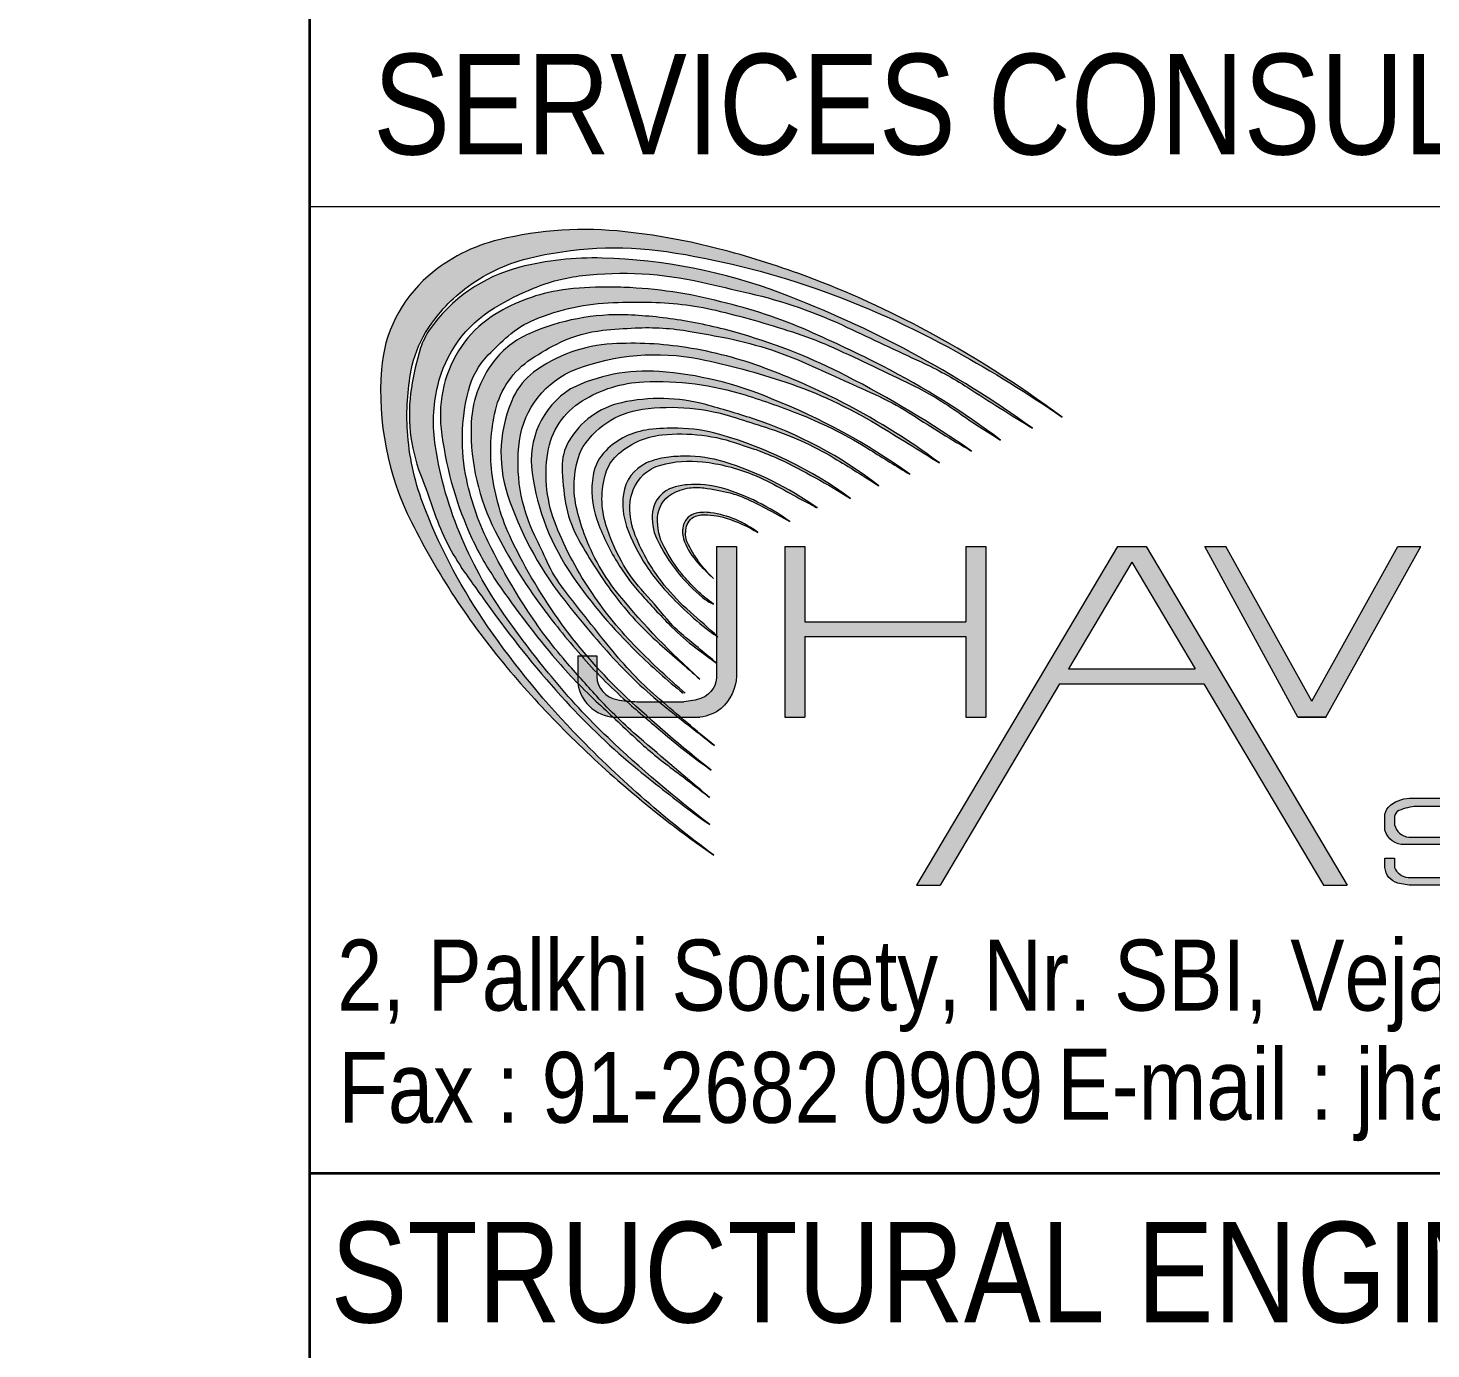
# Model space of a CAD drawing. Header units: millimetres. Extents: x 1112055 to 3390982, y -148532 to 766891.
# Drawn here: x 2000654 to 2008312, y 244090 to 251299 of the extents above; entities that cross this region are included whole.
import ezdxf

# ---------------------------------------------------------------- set-up
doc = ezdxf.new("R2010")
doc.units = ezdxf.units.MM
doc.layers.add('B TITLE BLOCK', color=250, linetype='Continuous', lineweight=0)
doc.layers.add('P_TITLE BLOCK TEXT', color=7, linetype='Continuous', lineweight=9)
doc.layers.add('FORMAT TEXT', color=7, linetype='Continuous')
doc.styles.add('SWINC', font='swissc.ttf')

msp = doc.modelspace()

# ---------------------------------------------------------------- hatches: boundary and pattern name
at = {"layer": 'P_TITLE BLOCK TEXT', "lineweight": 0}
h = msp.add_hatch(color=132, dxfattribs=at)
edge = h.paths.add_edge_path()
edge.add_arc((2002698.909908495, 244327.9087294656), 6038.818320566845, 53.40738024925768, 62.06814965141446)
edge.add_arc((2003071.740612256, 245031.117841415), 5242.887551725973, 62.06814965141255, 70.03317482809845)
edge.add_arc((2003244.425362212, 245506.4213998286), 4737.186557550549, 70.03317482809624, 75.97859343030217)
edge.add_arc((2003528.438901613, 246643.7271372194), 3564.954485452876, 75.97859343029504, 83.7960061142994)
edge.add_arc((2003695.290089542, 248178.6219136808), 2021.017539290161, 83.79600611433271, 103.4628344697669)
edge.add_arc((2003437.591109211, 249255.0910533175), 914.1324625788377, 103.4628344698398, 130.8945988032239)
edge.add_arc((2003328.967154458, 249380.513865718), 748.2106574476162, 130.8945988031885, 175.7468558291773)
edge.add_arc((2004176.995746207, 249317.4476617129), 1598.581069979638, 175.746855829192, 206.5994891066179)
edge.add_arc((2006368.235302896, 250414.7142552378), 4049.198292656896, 206.5994891066208, 220.0351460704732)
edge.add_arc((2007567.352982176, 251422.1475562284), 5615.341665620888, 220.0351460704701, 229.4516176688158)
edge.add_arc((2007836.386449273, 251736.6071873656), 6029.182052779424, 229.451617668814, 235.2209120167644)
edge.add_arc((2007985.023112441, 251629.4932788097), 6028.771287277111, 223.75051035085, 233.4797225032668, ccw=False)
edge.add_arc((2006971.21183758, 250658.962811246), 4625.296068579205, 214.0067101927376, 223.7505103507841, ccw=False)
edge.add_arc((2005677.314277363, 249785.9973922579), 3064.45029813478, 200.6184789275923, 214.0067101927408, ccw=False)
edge.add_arc((2004075.948284983, 249183.4939782532), 1353.490507432949, 183.5449206794397, 200.6184789276088, ccw=False)
edge.add_arc((2004071.793610855, 249183.2365978461), 1349.327868621514, 169.3544634026401, 183.5449206794448, ccw=False)
edge.add_arc((2003344.431296953, 249319.9571713966), 609.2275707444999, 148.6346277784486, 169.3544634026329, ccw=False)
edge.add_arc((2003574.366680558, 249179.7946866852), 878.5151544794041, 127.5536660419794, 148.6346277784788, ccw=False)
edge.add_arc((2003606.607783548, 249137.8586516904), 931.4124110708826, 103.94398023848731, 127.5536660419516, ccw=False)
edge.add_arc((2003854.879258737, 248137.9322396706), 1961.699533587051, 81.67138494385972, 103.9439802384972, ccw=False)
edge.add_arc((2003510.516974931, 245785.6395224217), 4339.064968287168, 70.63499127281801, 81.67138494385239, ccw=False)
edge.add_arc((2003260.752724632, 245075.0105750646), 5092.308409381179, 61.11113101054349, 70.6349912728283, ccw=False)
edge.add_arc((2002398.898689502, 243513.0475558399), 6876.270530989688, 55.4482390634318, 61.11113101054292, ccw=False)
h = msp.add_hatch(color=132, dxfattribs=at)
edge = h.paths.add_edge_path()
edge.add_arc((2002663.787581916, 244289.6546235233), 5945.71254425384, 54.2476176802861, 69.31180215863084)
edge.add_arc((2003705.710961448, 247048.7435159852), 2996.445542883737, 69.31180215862862, 88.41161020678418)
edge.add_arc((2003743.377949738, 248407.1043895207), 1637.562521882748, 88.41161020676854, 104.299162341918)
edge.add_arc((2003551.850644442, 249158.5418424364), 862.1007534376408, 104.2991623419577, 145.1882889090288)
edge.add_arc((2003209.543808881, 249413.8022653591), 435.5625221702447, 147.0513518631134, 161.3344706506114)
edge.add_arc((2004378.938570263, 249075.4782674994), 1652.602466199241, 163.1975336048336, 170.9660011900473)
edge.add_arc((2003650.686578847, 249191.2650720309), 915.2032886066266, 170.9660011900535, 201.0952379920816)
edge.add_arc((1997581.921860759, 246850.1031341061), 5589.483054560221, 18.79786891564919, 21.095237992080513, ccw=False)
edge.add_arc((2004070.610610392, 249058.7636567837), 1264.80487299786, 198.7978689156404, 215.0918986736582)
edge.add_arc((2018511.014799408, 259204.5996722362), 18913.12665141608, 215.091898673657, 215.8857887100316)
edge.add_arc((2007688.608462681, 251374.574178236), 5555.215955733475, 215.8857887100279, 222.4444580678758)
edge.add_arc((2006398.977890672, 250195.1433044062), 3807.587792086563, 222.444458067876, 230.6113169813304)
edge.add_arc((2009286.611170172, 253712.0216342472), 8358.066793659933, 230.6113169813325, 233.3279145232606)
edge.add_arc((2005205.612614736, 248231.3714637437), 1524.906799863212, 233.3279145232798, 237.0330179159908)
edge.add_arc((2008457.690349058, 252295.6489466468), 6724.300380922574, 226.396320609743, 232.62480690978862, ccw=False)
edge.add_arc((2006387.239548515, 250121.740976418), 3722.194056935993, 219.3977118789385, 226.3963206098008, ccw=False)
edge.add_arc((2007992.574931594, 251440.2709649135), 5799.601822105465, 215.4741100902666, 219.3977118789339, ccw=False)
edge.add_arc((2005205.535047487, 249454.1942347297), 2377.30842530499, 203.2559197460728, 215.4741100902674, ccw=False)
edge.add_arc((2004922.147235648, 249332.4065368019), 2068.859247535005, 188.8184660672456, 203.2559197460744, ccw=False)
edge.add_arc((2003735.24874187, 249148.2732251843), 867.7626190382475, 166.8091135261326, 188.8184660672515, ccw=False)
edge.add_arc((2003550.369203693, 249191.605305652), 677.8728804167072, 121.1077422017205, 166.8091135260995, ccw=False)
edge.add_arc((2004017.882161065, 248416.8369431251), 1582.767559845583, 112.4718728956214, 121.10774220173971, ccw=False)
edge.add_arc((2003793.345880215, 248959.6690493764), 995.3297018820507, 96.52507807220661, 112.4718728955431, ccw=False)
edge.add_arc((2003899.363084172, 248032.775150687), 1928.266970381582, 77.10621375622361, 96.52507807220258, ccw=False)
edge.add_arc((1979324.336397823, 140679.0747029178), 112058.8664260465, 76.96954675787367, 77.10621375622361, ccw=False)
edge.add_arc((2003996.401267641, 247286.9801569162), 2633.292220426026, 64.59019371594559, 76.96954675787362, ccw=False)
edge.add_arc((2021233.516000046, 283572.2304615325), 37538.05968573023, 244.5901937159455, 245.2703384407892)
edge.add_arc((2004674.956737456, 247620.378192239), 2043.774107647713, 57.15566881064939, 65.27033844077931, ccw=False)
edge.add_arc((2014898.70798375, 263457.6104094298), 16806.77001837458, 237.1556688106475, 238.5822244072819)
h = msp.add_hatch(color=132, dxfattribs=at)
edge = h.paths.add_edge_path()
edge.add_arc((2003307.957181778, 245524.5620597219), 4414.172975186326, 53.01612924513843, 62.88470590878565)
edge.add_arc((2001897.141606458, 242769.4004585292), 7509.543072012089, 62.88470590886767, 66.31099627690693)
edge.add_arc((2003819.324922112, 247150.5406557039), 2725.279479124655, 66.31099627691509, 76.9171029981941)
edge.add_arc((2003818.291383438, 247471.7146858444), 2413.801563220216, 75.16724703513815, 87.92433128887261)
edge.add_arc((2003802.981273822, 247049.286542422), 2836.507058572818, 87.92433128887251, 90.44793256673738)
edge.add_arc((2003792.627323553, 248373.6500948199), 1512.10303291298, 90.44793256671844, 99.46315152081395)
edge.add_arc((2003696.907243668, 248947.9193160735), 929.9110781543411, 99.46315152081914, 123.6125298632298)
edge.add_arc((2003511.283828527, 249227.1725059117), 594.592727517248, 123.6125298633053, 145.7118384992442)
edge.add_arc((2003568.431981802, 249188.2059791054), 663.7613738361587, 145.7118384992209, 186.6728121483949)
edge.add_arc((2004876.118774136, 249341.1948230846), 1980.366984208918, 186.6728121483796, 203.6550427976609)
edge.add_arc((2004516.219450905, 249183.5467609867), 1587.454227547668, 203.6550427976902, 213.9289290409071)
edge.add_arc((2007250.615832828, 251022.9895839204), 4882.97747466837, 213.9289290409087, 220.1424188926592)
edge.add_arc((2005770.332073719, 249774.6007003857), 2946.559438195988, 220.1424188926511, 226.815272252253)
edge.add_arc((1771131.533923013, -223.8456816839753), 339915.787271188, 46.765628140033584, 46.81527225225312, ccw=False)
edge.add_arc((2005445.697770834, 248995.6207803208), 2156.529415370682, 226.7656281400085, 233.4091527490843)
edge.add_arc((1999067.607112361, 240404.6476531335), 8543.230381919586, 51.60004897864178, 53.40915274908309, ccw=False)
edge.add_arc((2030848.893691476, 278584.519828898), 41136.21919746596, 229.2381174641755, 229.9402789040416, ccw=False)
edge.add_arc((2005741.288212196, 249457.9267418088), 2681.69699572938, 222.3327286225255, 229.2381174643248, ccw=False)
edge.add_arc((2011644.448716408, 254835.556669451), 10667.07160040828, 220.9611253449949, 222.332728622525, ccw=False)
edge.add_arc((2005494.697702406, 249496.9809301741), 2523.372903979711, 212.7878394635956, 220.9611253449969, ccw=False)
edge.add_arc((2006611.428700156, 250216.3295384194), 3851.736762852996, 206.8507668105024, 212.7878394635885, ccw=False)
edge.add_arc((2004494.463960895, 249144.6182967958), 1478.95259804265, 192.1376993457801, 206.8507668105005, ccw=False)
edge.add_arc((2004088.467514066, 249057.3007467965), 1063.672608912394, 165.7026492173356, 192.137699345802, ccw=False)
edge.add_arc((2003479.756562362, 249212.4292491536), 435.505533238029, 135.9985851138325, 165.702649217316, ccw=False)
edge.add_arc((2004458.230967318, 248267.4808027021), 1795.777464733103, 131.2171625217567, 135.9985851138116, ccw=False)
edge.add_arc((2003621.715982759, 249222.4468443271), 526.2431169903215, 112.3874090602524, 131.2171625218077, ccw=False)
edge.add_arc((2003889.535266687, 248572.2630492545), 1229.425978161584, 91.89429604946292, 112.38740906022659, ccw=False)
edge.add_arc((2003978.560340906, 245880.5494796513), 3922.61134212108, 88.85882096968459, 91.89429604946218, ccw=False)
edge.add_arc((2004022.323145025, 248077.4811916557), 1725.243796574891, 76.24362541447539, 88.85882096968322, ccw=False)
edge.add_arc((2003143.341826219, 244487.1112581707), 5421.64264113429, 71.62296314053322, 76.2436254144788, ccw=False)
edge.add_arc((2004213.558937496, 247708.6127632477), 2027.023868355074, 65.54379506612321, 71.62296314056448, ccw=False)
edge.add_arc((1998499.635568764, 235145.112540741), 15828.85193946669, 63.83661002077838, 65.5437950661219, ccw=False)
edge.add_arc((2004667.484113797, 247700.0801956336), 1840.658042824831, 54.49647087519293, 63.8366100207848, ccw=False)
edge.add_arc((2007598.794901113, 251809.0909763225), 3206.772246694612, 234.4964708751733, 239.3390621587317)
h = msp.add_hatch(color=132, dxfattribs=at)
edge = h.paths.add_edge_path()
edge.add_arc((2002322.537817988, 243963.7484665512), 6115.091413447024, 55.28720005186529, 62.77266649209104)
edge.add_arc((2003645.752526483, 246535.4273952134), 3222.959038038507, 62.77266649213992, 73.66009049672924)
edge.add_arc((2003764.080463974, 246939.033562967), 2802.364887536428, 73.66009049673525, 80.30206210325413)
edge.add_arc((2003834.23366398, 247349.5356442955), 2385.911492487743, 80.30206210324015, 87.71879765214183)
edge.add_arc((2003880.640022157, 248514.4841934512), 1220.038998489239, 87.71879765215539, 113.7335407099743)
edge.add_arc((2003588.435103194, 249179.0882279243), 494.0347028317402, 113.7335407100428, 142.1411216385968)
edge.add_arc((2003671.850580486, 249114.2471465936), 599.6874722359335, 142.1411216386262, 179.0839824051902)
edge.add_arc((2004290.582440976, 249104.3543138353), 1218.498415354188, 179.083982405194, 206.9126001335007)
edge.add_arc((2005776.103284454, 249858.4128677338), 2884.444536672008, 206.9126001335146, 216.6660081225248)
edge.add_arc((2006890.742419511, 250688.2110464214), 4274.043550310446, 216.6660081225276, 221.4175533272257)
edge.add_arc((2005721.941586033, 249657.1379347401), 2715.452151023366, 221.4175533272245, 228.8969356126009)
edge.add_arc((2014185.699985762, 259358.2789011969), 15589.74212367209, 228.8969356125978, 229.84112364742)
edge.add_arc((2006604.325341238, 250373.8612663275), 3834.020038729528, 229.8411236474246, 234.6107852575575)
edge.add_arc((2008622.413548365, 252646.6184359788), 6863.476180973379, 226.7327607072961, 231.863239097975, ccw=False)
edge.add_arc((2005868.836152402, 249721.2436339599), 2846.013523038951, 216.012105859486, 226.7327607073685, ccw=False)
edge.add_arc((2005950.891857744, 249780.8870866778), 2947.455527311834, 205.6454571080764, 216.0121058594789, ccw=False)
edge.add_arc((2004349.831260494, 249012.2249501277), 1171.438490161112, 186.8155097429075, 205.6454571080976, ccw=False)
edge.add_arc((2004158.753096429, 248989.3877972665), 979.0004473171089, 166.8301474618921, 186.8155097428888, ccw=False)
edge.add_arc((2003657.817982134, 249106.6030234538), 464.5343182366519, 123.58637095542869, 166.8301474618788, ccw=False)
edge.add_arc((2004130.297221355, 248395.0974728368), 1318.628446548626, 115.5585784403805, 123.58637095542551, ccw=False)
edge.add_arc((2003863.459939319, 248953.0646665685), 700.1387341347156, 95.85490133411099, 115.5585784403803, ccw=False)
edge.add_arc((2004121.670691274, 246435.0282301744), 3231.379593368979, 92.7148386940309, 95.85490133412219, ccw=False)
edge.add_arc((2004033.119349823, 248302.4764102807), 1361.833112148122, 80.06109503447539, 92.71483869401328, ccw=False)
edge.add_arc((2001993.332415773, 236661.699024765), 13179.97293512776, 79.28571113577192, 80.06109503447573, ccw=False)
edge.add_arc((2004052.866196707, 247546.5935479035), 2101.949276794022, 65.80530353127023, 79.28571113577738, ccw=False)
edge.add_arc((1987644.657294718, 211027.6325493565), 42137.73116980973, 65.22654519456478, 65.80530353126977, ccw=False)
edge.add_arc((2004711.396235498, 248008.4265097579), 1408.715713820771, 56.83056846318078, 65.22654519454659, ccw=False)
edge.add_arc((2008869.640497207, 254370.2951726331), 6191.571663886253, 236.8305684631811, 240.3307255067283)
h = msp.add_hatch(color=132, dxfattribs=at)
edge = h.paths.add_edge_path()
edge.add_arc((2003324.803027529, 245817.6317882246), 3869.492984916851, 53.45077465836557, 63.24895756192379)
edge.add_arc((2003324.80302738, 245817.6317879478), 3869.49298524187, 63.24895756192669, 69.50129580793718)
edge.add_arc((2003903.039699644, 247364.3026550518), 2218.266646925709, 69.50129580793288, 81.0246655039673)
edge.add_arc((2003950.883615418, 247667.2211900194), 1911.593076024197, 81.02466550398422, 93.23353139608206)
edge.add_arc((2003887.98079162, 248780.6290269135), 796.4097832292291, 93.23353139606027, 126.5489646332064)
edge.add_arc((2003623.459103086, 249137.4713897795), 352.2159115420988, 126.5489646331453, 154.7327908248584)
edge.add_arc((2003960.633885747, 248978.3256214975), 725.062005304673, 154.7327908248444, 198.2173147103045)
edge.add_arc((2005034.198125737, 249331.6551197979), 1855.275220481804, 198.217314710292, 217.7196306197726)
edge.add_arc((2007875.207810415, 251528.9921845683), 5446.8801827076, 217.7196306197807, 222.3629290591741)
edge.add_arc((2005696.750069534, 249542.3700967833), 2498.601795490842, 222.3629290591775, 231.7364027694779)
edge.add_arc((2065734.689906967, 325662.9708000993), 99446.526329008, 231.7364027694789, 231.9209567121595)
edge.add_arc((2015439.673901513, 260749.6278457038), 17335.6562169401, 229.1543371190405, 230.450308938883, ccw=False)
edge.add_arc((2005479.742220959, 249229.5101602019), 2106.954677765277, 219.2765559648438, 229.1543371190196, ccw=False)
edge.add_arc((2015239.021594793, 257210.7215537507), 14714.22516764535, 217.5748957151375, 219.2765559648443, ccw=False)
edge.add_arc((2004183.845802208, 248704.8040206352), 765.4780954196185, 204.6714784584379, 217.5748957151727, ccw=False)
edge.add_arc((1997342.447267807, 245562.2374066051), 6763.164466838911, 24.67147845843877, 26.00574068750135)
edge.add_arc((2004237.476580253, 248926.0231221853), 908.6334684562382, 172.4000021791179, 206.0057406875469, ccw=False)
edge.add_arc((2003819.835605095, 248981.7483096301), 487.2912314897691, 110.8295050099585, 172.4000021790949, ccw=False)
edge.add_arc((2004079.471965788, 248299.3096100378), 1217.451226621792, 78.67766828734352, 110.8295050099347, ccw=False)
edge.add_arc((2003573.852604701, 245774.054645565), 3792.827621238118, 71.27996263670212, 78.67766828735802, ccw=False)
edge.add_arc((2003971.384853008, 246947.1620055708), 2554.194194212751, 58.949448242059816, 71.27996263671179, ccw=False)
edge.add_arc((1994144.334557565, 230624.8416365627), 21606.46596786524, 57.89011606814972, 58.94944824206061, ccw=False)
h = msp.add_hatch(color=132, dxfattribs=at)
edge = h.paths.add_edge_path()
edge.add_line((2004230.04222007, 247668.5842392953), (2004241.951739211, 247668.5842392953))
edge.add_arc((2007029.572776941, 250905.7700224466), 4272.025613768601, 224.4152357703004, 229.2674421493873, ccw=False)
edge.add_arc((2005539.697807872, 249446.000352246), 2186.203254721061, 214.3545270102474, 224.415235770344, ccw=False)
edge.add_arc((2005335.993366519, 249306.7583487057), 1939.456755309875, 201.8986111304302, 214.3545270101991, ccw=False)
edge.add_arc((2004236.74967205, 248864.8961686229), 754.7294086141636, 171.2118722930004, 201.8986111306264, ccw=False)
edge.add_arc((2003894.216614119, 248917.8504124759), 408.1272624547443, 121.70418698987629, 171.2118722928182, ccw=False)
edge.add_arc((2004047.096831293, 248670.3567017441), 699.0318819729586, 92.64938196631499, 121.7041869898066, ccw=False)
edge.add_arc((2004088.919286401, 247766.5451396014), 1603.810560772421, 72.56091565515271, 92.64938196650161, ccw=False)
edge.add_arc((2003252.43336094, 245103.6822888288), 4394.965745548189, 68.33645517902733, 72.56091565516198, ccw=False)
edge.add_arc((2004025.990847665, 247051.1523286764), 2299.487103006025, 57.85118426067561, 68.33645517893183, ccw=False)
edge.add_arc((2012350.979186954, 260297.2372309226), 13345.45444649002, 237.8511842608815, 238.9481287370371)
edge.add_arc((2003431.822884194, 246029.759904347), 3489.515379781485, 54.31799968908161, 68.47983176015022)
edge.add_arc((2003960.747568164, 247518.7315549448), 1911.084587936116, 66.85630585585135, 85.85399925657502)
edge.add_arc((2004030.961908049, 248487.3665018504), 939.9081292473481, 85.85399925656004, 116.2518230928179)
edge.add_arc((2003866.478092067, 248938.0397361653), 465.8552116960024, 122.6386322867806, 188.0987234821168)
edge.add_arc((2004709.763749867, 249058.0378896809), 1317.635850993865, 188.098723482189, 214.7424679282329)
edge.add_arc((2005946.137820211, 249915.5003704899), 2822.249671154209, 214.7424679281972, 225.7640883251237)
edge.add_arc((2006599.777745293, 250586.8106901902), 3759.214290018042, 225.7640883252621, 230.9217965040516)
h = msp.add_hatch(color=132, dxfattribs=at)
edge = h.paths.add_edge_path()
edge.add_arc((2003896.691275402, 246999.6177945712), 2282.205641918419, 52.08510123109208, 71.80500871354096)
edge.add_arc((2003085.02979134, 244530.207832605), 4881.586322960243, 71.80500871358414, 74.9371066186913)
edge.add_arc((2004101.986448789, 248308.9452306508), 968.3961708541735, 74.93710661871977, 102.4675891183725)
edge.add_arc((2003988.08190985, 248824.1143429069), 440.7850847153088, 102.4675891185265, 150.025836448713)
edge.add_arc((2003843.526524145, 248907.486543701), 273.9103310742564, 150.0258364487284, 181.2845138723814)
edge.add_arc((2004902.301930505, 248931.227203262), 1332.951869468089, 181.2845138723712, 189.7474603923822)
edge.add_arc((2004179.598497729, 248807.0770202706), 599.6623497884266, 189.7474603924134, 208.0002640887348)
edge.add_arc((2005780.850209686, 249658.4871251073), 2413.196526931497, 208.0002640887402, 216.8454368057396)
edge.add_arc((2005299.643021554, 249297.9026282005), 1811.880023462418, 216.8454368057587, 228.6207560839325)
edge.add_arc((2042782.839588962, 291845.3051769846), 58515.24402032363, 228.6207560839334, 228.9060257595739)
edge.add_arc((2007053.686810271, 250812.3782929046), 4107.103965589062, 219.4514480692677, 228.2904279772956, ccw=False)
edge.add_arc((2004769.840420528, 248932.9687598413), 1149.379413687675, 200.0239070842857, 219.4514480692606, ccw=False)
edge.add_arc((2004765.257784399, 248931.2986509268), 1144.501933024352, 192.3194102271649, 200.0239070842735, ccw=False)
edge.add_arc((2004162.963663678, 248799.7635390964), 528.0121167957358, 158.6643999725124, 192.3194102271357, ccw=False)
edge.add_arc((2004069.436475059, 248764.5332096912), 458.6101314097943, 97.73922979287607, 150.2835099228983, ccw=False)
edge.add_arc((2004161.768880939, 248085.1317634233), 1144.256978084755, 71.77680479684773, 97.73922979255332, ccw=False)
edge.add_arc((2008317.871704893, 260708.7642404164), 12145.93818968777, 251.7768047968465, 252.5678241103891)
edge.add_arc((2004151.706099364, 247440.6295916859), 1760.906632537805, 59.164841834613185, 72.56782411040768, ccw=False)
edge.add_arc((2001169.079683359, 242444.2006061401), 7579.872429387149, 56.98458129739669, 59.16484183460568, ccw=False)
h = msp.add_hatch(color=132, dxfattribs=at)
edge = h.paths.add_edge_path()
edge.add_arc((2003810.603054749, 246910.4474889349), 2257.333312194567, 53.79917193803185, 74.0576310209755)
edge.add_arc((2004181.66293413, 248209.4168545759), 906.405169404246, 74.05763102096311, 88.70665562103672)
edge.add_arc((2004177.604686927, 248029.6650834666), 1086.202746096438, 88.70665562101334, 97.13749609268346)
edge.add_arc((2004092.730707229, 248707.4573806331), 403.117106866123, 97.13749609277471, 135.0369673458905)
edge.add_arc((2003982.421597145, 248817.6242392002), 247.217021892065, 135.036967345854, 170.189861331595)
edge.add_arc((2004215.148685527, 248777.3828791306), 483.3975984188643, 170.1898613316225, 199.4159961851019)
edge.add_arc((2004908.461996472, 249021.7546267323), 1218.517247294408, 199.4159961850988, 211.5021791769233)
edge.add_arc((2004941.58905787, 249042.0566491985), 1257.370488004856, 211.5021791769072, 222.0730402201978)
edge.add_arc((2007889.754369522, 251703.4096972707), 5229.080290003461, 222.0730402201992, 224.6311614513895)
edge.add_arc((2004963.31044491, 248814.4029457982), 1116.85047467536, 224.6311614513929, 233.5458073493827)
edge.add_arc((2038729.495102265, 294523.1641625665), 57945.06598676097, 233.5458073493828, 233.6839679009711)
edge.add_arc((1985234.884300237, 225041.3968066556), 29786.49175991069, 49.92232914479866, 50.37208949815113)
edge.add_arc((2004679.471548549, 248522.5664494578), 700.510405798529, 219.974673994025, 230.3720894981709, ccw=False)
edge.add_arc((1998822.524045812, 243612.4140399002), 6942.357559492284, 39.97467399401712, 41.74776493043341)
edge.add_arc((2004621.799627789, 248788.0589665825), 830.601830774161, 208.7369917656594, 221.7477649304244, ccw=False)
edge.add_arc((2004847.276674911, 248911.6933195911), 1087.750332661944, 197.3262203634033, 208.7369917656495, ccw=False)
edge.add_arc((2004267.205416936, 248730.7299890852), 480.1070233759743, 163.1950476221334, 197.3262203633385, ccw=False)
edge.add_arc((2004015.34407067, 248806.7951674964), 217.0099897446691, 133.2193021888979, 163.1950476221176, ccw=False)
edge.add_arc((2004160.499868639, 248652.3242598566), 428.9804286904618, 96.02578422549658, 133.2193021890138, ccw=False)
edge.add_arc((2004215.549087127, 248130.8235893123), 953.3785273152646, 69.94961683806969, 96.02578422542621, ccw=False)
edge.add_arc((2004991.605262718, 250257.2006529798), 1310.190027996884, 249.949616838133, 253.9176478194578)
edge.add_arc((2003287.881962706, 245502.809743932), 3743.799098109684, 66.92861449592073, 69.01444899371262, ccw=False)
edge.add_arc((2002839.90081263, 245027.413120293), 4362.576241277921, 58.12212091341269, 63.96105235790469, ccw=False)
h = msp.add_hatch(color=132, dxfattribs=at)
edge = h.paths.add_edge_path()
edge.add_arc((2003934.907643663, 247246.4311424436), 1763.177941954937, 54.40415380801941, 72.89465886731801)
edge.add_arc((2004246.118908845, 248257.7037253268), 705.1020049509874, 72.89465886729917, 90.33272499461438)
edge.add_arc((2004247.076100504, 248092.8756352202), 869.9328743553107, 90.33272499457308, 97.0688833137382)
edge.add_arc((2004186.448615947, 248581.7868248437), 377.2769668134562, 97.06888331375157, 114.3860548472819)
edge.add_arc((2004121.322105068, 248725.4503546405), 219.5408827670413, 114.3860548472231, 172.3731700212582)
edge.add_arc((2004277.619986359, 248704.5212672324), 377.2337944523421, 172.3731700214133, 199.3428935672428)
edge.add_arc((2004836.168494635, 248900.5917248844), 969.1966821898288, 199.3428935671713, 213.5415274181781)
edge.add_arc((2004920.774536889, 248956.6794711607), 1070.70538955182, 213.5415274181662, 220.9844170734551)
edge.add_arc((2005476.689551222, 249439.6636378804), 1807.125927339986, 220.9844170734643, 232.4085544282516)
edge.add_arc((2004632.982167448, 248343.7488334187), 424.0599823786922, 232.4085544282368, 239.7843643084275)
edge.add_arc((1998831.248059713, 241886.9650037778), 8265.686448260483, 47.46137804962913, 48.86303749327158)
edge.add_arc((2005043.286906395, 248998.6921258991), 1177.093295662573, 218.9083538298722, 228.8630374935168, ccw=False)
edge.add_arc((2004945.873480847, 248920.0659471955), 1051.907627726345, 201.7874292417053, 218.908353829849, ccw=False)
edge.add_arc((2004355.610984811, 248684.1280012746), 416.2374864148537, 179.1340630967177, 201.7874292417289, ccw=False)
edge.add_arc((2004181.213416126, 248686.7639509225), 241.8199982058296, 133.6215333948957, 179.1340630967553, ccw=False)
edge.add_arc((2004164.284148326, 248704.5280601401), 217.2809744967875, 104.9504250510499, 133.6215333947431, ccw=False)
edge.add_arc((2004268.302348455, 248314.9789411797), 620.4785712604926, 83.71208113015041, 104.9504250510513, ccw=False)
edge.add_arc((2004223.901992243, 247912.0265829208), 1025.869733796266, 67.91761218114061, 83.71208113019537, ccw=False)
edge.add_arc((2004126.927925401, 247672.9974984715), 1283.821033169663, 60.428290541117974, 67.91761218113157, ccw=False)
edge.add_arc((2006942.175490335, 252634.4318814503), 4420.690338397717, 240.4282905411152, 242.4768509611862)
edge.add_arc((2004129.154782678, 247235.9957960239), 1666.689859181682, 60.051972186282285, 62.476850961184596, ccw=False)
h = msp.add_hatch(color=132, dxfattribs=at)
edge = h.paths.add_edge_path()
edge.add_arc((2004105.348338083, 247640.6467214989), 1196.3833128209, 53.77482452011512, 73.4665214246601)
edge.add_arc((2004299.072433585, 248293.2477898971), 515.6357974610971, 73.46652142480097, 95.26531184417212)
edge.add_arc((2004287.300512162, 248420.9860292412), 387.3562748300646, 95.26531184429852, 106.5237001269413)
edge.add_arc((2004222.873787327, 248638.1570903792), 160.8301777394883, 106.5237001272752, 172.3154988673843)
edge.add_arc((2004324.935592725, 248624.3859049051), 263.8168645833206, 172.3154988673656, 205.4996475874697)
edge.add_arc((2004928.454318523, 248912.2450140222), 932.4705261224874, 205.4996475874659, 218.9425185811772)
edge.add_arc((2004928.454318374, 248912.2450139157), 932.4705259431972, 218.942518581195, 230.59366212535)
edge.add_arc((2004510.946560043, 248404.0773670643), 274.7874065172925, 230.5936621254902, 245.3563809870639)
edge.add_arc((2004942.671201451, 248899.6994518702), 924.1435081155448, 218.8547993056137, 233.7616415748698, ccw=False)
edge.add_arc((2004942.671201536, 248899.6994519343), 924.1435082326882, 207.9136490482085, 218.8547993056819, ccw=False)
edge.add_arc((2004398.650729916, 248611.4894900274), 308.4948619265621, 177.0418109073397, 207.9136490482355, ccw=False)
edge.add_arc((2004248.965780127, 248619.2246192126), 158.6101848865218, 121.2866366245847, 177.0418109073316, ccw=False)
edge.add_arc((2004297.421434281, 248539.487179684), 251.9161851309566, 97.41777900959431, 121.28663662447741, ccw=False)
edge.add_arc((2004304.065783278, 248488.4525197602), 303.3815510211779, 82.58222099040279, 97.41777900959949, ccw=False)
edge.add_arc((2004187.201724202, 247590.8299659827), 1208.579572086544, 75.64489222990318, 82.58222099042132, ccw=False)
edge.add_arc((2004360.808710031, 248269.1906422547), 508.3563272331585, 66.15815399286612, 75.64489222989062, ccw=False)
edge.add_arc((2003810.600804104, 247024.1658392556), 1869.537982938167, 62.2863653553668, 66.15815399288073, ccw=False)
edge.add_arc((2003157.399061747, 245780.7189130096), 3274.113639368478, 59.637484416533084, 62.286365355364296, ccw=False)
h = msp.add_hatch(color=132, dxfattribs=at)
edge = h.paths.add_edge_path()
edge.add_arc((2004304.150863379, 248110.4569204839), 548.9571071027008, 52.438876092928, 81.89911070127651)
edge.add_arc((2004349.223949042, 248427.1216931981), 229.1006372181981, 81.89911070123233, 102.2464079621247)
edge.add_arc((2004320.143656599, 248561.0979076515), 92.00472389502093, 102.246407961954, 161.9990718889675)
edge.add_arc((2004352.011598764, 248550.7428148548), 125.5128376080606, 161.9990718890791, 198.0009281112104)
edge.add_arc((2004559.728283068, 248618.2377767795), 343.9202340649691, 198.0009281109607, 220.6716531574946)
edge.add_arc((2005038.563860957, 249029.6893546755), 975.2489215212072, 220.6716531574818, 228.8148331923927)
edge.add_arc((2004827.13009093, 248760.6126537155), 633.7751892053882, 204.951368792315, 227.1815915671103, ccw=False)
edge.add_arc((2004337.819764239, 248532.9489225887), 94.09438514802316, 180.8823689892952, 204.9513687920795, ccw=False)
edge.add_arc((2004484.993683082, 248535.2156160597), 241.2857581346001, 171.9576228936544, 180.8823689892889, ccw=False)
edge.add_arc((2004328.77027604, 248557.2892245478), 83.51061087160174, 112.30779703257, 171.9576228936771, ccw=False)
edge.add_arc((2004333.702863414, 248545.2669941087), 96.50539608950139, 93.65673225922819, 112.30779703235879, ccw=False)
edge.add_arc((2004351.415497111, 248268.1122056363), 374.2256045122943, 72.28647651721627, 93.65673225906289, ccw=False)
edge.add_arc((2004218.846008833, 247853.0553582772), 809.9397949574302, 58.76836075444862, 72.28647651717381, ccw=False)
for color, points in [(256, [(2004412.061292178, 247747.5770437338), (2004412.061292178, 248470.1538048515), (2004521.273625558, 248470.1538048515), (2004521.273625558, 247761.8266981319, -0.1971644618703633), (2004438.483241153, 247586.0402533772, -0.1370125281294121), (2004321.662601589, 247537.7329677021), (2003855.550286436, 247537.7329677021, -0.1806806632645672), (2003718.099299263, 247598.4003801587, -0.1938255351077862), (2003654.506663984, 247742.8412944012), (2003654.506663984, 247873.1161715514), (2003758.627231665, 247873.1161715514), (2003758.627231665, 247759.3957148347, 0.3491660753473304), (2003868.132988818, 247633.6372660912, 0.0418260561423153), (2003979.741041119, 247622.5625926798), (2004234.139464116, 247622.5625926798, 0.0753803811725278), (2004330.775999203, 247642.4903732837, 0.2867859399539136)]), (7, [(2005882.407886926, 248470.1538048515), (2005773.195553544, 248470.1538048515), (2005773.195553544, 248059.0523642964), (2004894.187641999, 248059.0523642964), (2004894.187641999, 248470.1538048515), (2004784.975308618, 248470.1538048515), (2004784.975308618, 247537.7329677021), (2004894.187641999, 247537.7329677021), (2004894.187641999, 247977.7653783039), (2005773.195553544, 247977.7653783039), (2005773.195553544, 247537.7329677021), (2005882.407886926, 247537.7329677021)]), (7, [(2008257.49738531, 248470.1538048515), (2008131.838208307, 248470.1538048515), (2007662.687671316, 247625.9508827586), (2007193.537134347, 248470.1538048515), (2007077.226093979, 248470.1538048515), (2007586.054008372, 247537.7329677021), (2007739.321334261, 247537.7329677021)])]:
    msp.add_hatch(color=color, dxfattribs=at).paths.add_polyline_path(points)
h = msp.add_hatch(color=7, dxfattribs=at)
h.paths.add_polyline_path([(2006757.887808931, 248470.1538048515), (2006601.078685325, 248470.1538048515), (2005503.650649238, 246620.7880530045), (2005633.044327277, 246620.7880530045), (2006285.542208354, 247720.365605955), (2007073.424285901, 247720.365605955), (2007725.922166978, 246620.7880530045), (2007855.315845019, 246620.7880530045)])
h.paths.add_polyline_path([(2006679.483247118, 248384.2278742496), (2007025.187955528, 247801.6525919262), (2006333.778538729, 247801.6525919262)], flags=16)
h = msp.add_hatch(color=7, dxfattribs=at)
edge = h.paths.add_edge_path()
edge.add_line((2008523.069481945, 246964.8320726134), (2008523.069481945, 247009.6612895524))
edge.add_arc((2008447.294237589, 246960.4179234619), 90.3703312034293, 33.01826321564511, 89.55826277277895)
edge.add_line((2008447.99096507, 247050.7855688355), (2008233.836477419, 247050.7855688355))
edge.add_arc((2008245.281138715, 246787.3034516691), 263.7305563305994, 92.48714741873879, 114.0429537283691)
edge.add_arc((2008154.275165054, 246991.2945056034), 40.35992860487605, 114.0429537294062, 173.3691583151758)
edge.add_line((2008114.185214004, 246995.9549414427), (2008114.185214004, 246950.9878582575))
edge.add_arc((2008196.544659769, 246967.5541960968), 84.00905817534507, 191.3730973809643, 266.989319789544)
edge.add_line((2008192.132327216, 246883.661090444), (2008463.476836898, 246883.661090444))
edge.add_arc((2008471.085778547, 246759.0733010621), 124.8199233108705, 15.593509061330622, 93.49488039938291, ccw=False)
edge.add_line((2008591.311458193, 246792.62623251), (2008591.611467057, 246712.7986187502))
edge.add_arc((2008483.453704037, 246741.0906540174), 111.7968736685112, 286.83610795885704, 345.3409580231924, ccw=False)
edge.add_arc((2008406.259481853, 247076.7089907494), 455.9845843599547, 270.9573158560145, 283.9044309719972, ccw=False)
edge.add_line((2008413.877860828, 246620.7880530045), (2008214.637344093, 246620.7880530045))
edge.add_arc((2008221.622146075, 246976.8521456258), 356.1325954028901, 255.2817551210301, 268.87619010347515, ccw=False)
edge.add_arc((2008154.931978868, 246722.9737409849), 93.64102841167592, 183.4260365920886, 255.2817551212632, ccw=False)
edge.add_line((2008061.458308076, 246717.3777539076), (2008061.458308076, 246767.8578544592))
edge.add_line((2008061.458308076, 246767.8578544522), (2008114.185214014, 246767.8578544522))
edge.add_line((2008114.185214004, 246767.8578544522), (2008114.185214004, 246717.3470428385))
edge.add_arc((2008184.665954434, 246741.0847944868), 74.37079818738762, 198.6134072769036, 234.8504137460179)
edge.add_arc((2008195.43289469, 246756.3764524973), 93.07271808020036, 234.8504137462263, 265.2644397945826)
edge.add_line((2008187.749085785, 246663.6214530203), (2008444.505459273, 246663.6214530203))
edge.add_arc((2008435.28681335, 246779.1903549953), 115.9359932841271, 274.5606862053867, 333.2673842339913)
edge.add_line((2008538.831042201, 246727.0391593391), (2008539.419289897, 246772.8606989208))
edge.add_arc((2008467.407155095, 246762.6783988546), 72.72844555372058, 8.048099003175661, 64.75619501759226)
edge.add_arc((2008431.515928611, 246686.5567777512), 156.8871131994469, 64.75619501777959, 84.27045226384784)
edge.add_line((2008447.178422824, 246842.6601171145), (2008168.620451799, 246842.6601171145))
edge.add_arc((2008164.758447851, 246950.0149743832), 107.4243010288788, 195.9277156249536, 272.0602807550699, ccw=False)
edge.add_line((2008061.458308076, 246920.5351240798), (2008061.458308076, 247008.9719583074))
edge.add_arc((2008139.263490187, 246994.806870029), 79.08410769806677, 127.42578174409411, 169.6818301060569, ccw=False)
edge.add_arc((2008207.109468603, 246906.1507212162), 190.7218679370872, 88.3567074096274, 127.42578174509751, ccw=False)
edge.add_line((2008212.578787091, 247096.7941513825), (2008448.853976208, 247096.7941513825))
edge.add_arc((2008449.752816636, 246938.5831993289), 158.213505313575, 45.300427081282805, 90.32550976596679, ccw=False)
edge.add_arc((2008511.830384471, 247001.3152048769), 69.95859638909987, 1.8933564716198816, 45.30042708078719, ccw=False)
edge.add_line((2008581.750787233, 247003.6265872691), (2008581.750787233, 246964.8320726104))
edge.add_line((2008581.750787233, 246964.8320726134), (2008523.069481954, 246964.8320726134))

# ---------------------------------------------------------------- linework, layer by layer
at = {"color": 2, "lineweight": 30}
msp.add_arc((2094904.123211433, 432360.2443531464), 194175.0931598038, 224.1920198157161, 278.0824501846927, dxfattribs=at)
at = {"layer": 'B TITLE BLOCK', "color": 250, "lineweight": 0}
for p, q in [((2002191.760218563, 290517.0263908696), (2002191.760218563, 216529.9284072987)), ((2020494.396548783, 250322.8753076154), (2002191.760218562, 250322.8753076154))]:
    msp.add_line(p, q, dxfattribs=at)
at = {"layer": 'B TITLE BLOCK', "color": 250, "lineweight": 0, "const_width": 15.26111845840563}
msp.add_lwpolyline([(2020494.396548783, 216529.9284072988), (2002191.760218562, 216529.9284072988), (2002191.760218562, 251439.6677122431), (2020494.396548783, 251439.6677122431)], close=True, dxfattribs=at)
msp.add_lwpolyline([(2002191.760218562, 245048.3671879625), (2020494.396548783, 245048.3671879625)], dxfattribs=at)
at = {"layer": 'P_TITLE BLOCK TEXT', "color": 132, "lineweight": 0}
for points in [[(2006298.779098711, 249176.4413448273, 0.0378077344590599), (2005527.619354651, 249663.2371709084, 0.0347679777517854), (2004862.06085367, 249958.8580246214, 0.0259476034711019), (2004392.171745411, 250102.4647765653, 0.0341231325262742), (2003913.698735089, 250187.803228956, 0.0860239859578199), (2003224.767747091, 250144.1042003779, 0.1202685463825944), (2002839.13641442, 249946.0976650349, 0.1982422965544351), (2002582.816981773, 249436.0035738035, 0.1354391661309318), (2002747.611327165, 248601.6812054588, 0.0586913647724932), (2003267.966615205, 247810.0375234048, 0.0411102443579723), (2003916.875928368, 247155.2893090666, 0.0251786142158179), (2004397.257660615, 246784.4935577661, -0.0424772162099488), (2003630.093133494, 247460.4804324897, -0.0425409834133469), (2003136.970548798, 248072.081008502, -0.058483720823887), (2002809.154242627, 248706.8710582003, -0.0746355753155785), (2002725.047507359, 249099.8062090959, -0.0619967981424928), (2002745.689238845, 249432.5012997258, -0.0906544603941746), (2002824.232878445, 249637.0562699998, -0.0922433481412321), (2003038.907955309, 249876.2663876289, -0.1033826611895562), (2003382.162453473, 250041.8240123541, -0.09748963543525802), (2004139.032179314, 250078.9428470211, -0.0481926094262887), (2004949.28597005, 249879.2233529832, -0.041579616785334), (2005720.90952818, 249533.6239736806, -0.0247140572276785), (2006298.779098711, 249176.4413448273, 0.3374903865144703)], [(2006137.768781135, 249114.8957870542, 0.0658247287167134), (2004764.301677461, 249851.9687276855, 0.0835321098018171), (2003788.769677627, 250044.0376820228, 0.0694337833072887), (2003338.924822808, 249993.9341476228, 0.1803299053549353), (2002844.03787329, 249650.6991242935, 0.0624026744664062), (2002796.890570642, 249553.2010303605, 0.0339093221289556), (2002746.836075962, 249334.9707710801, 0.1322262159305749), (2002796.817055424, 248861.8657756411, -0.0100244993983427), (2002873.268853423, 248651.2049692249, 0.0712161484653518), (2003035.708039145, 248331.6405345903, 0.0034640126136177), (2003187.844403774, 248118.2653475323, 0.0286254085562181), (2003589.237395309, 247625.4968028235, 0.0356497353499514), (2003982.766933725, 247252.4150794559, 0.0118539480662082), (2004294.88573976, 247008.294480284, 0.0161679718986353), (2004375.825974873, 246951.9986171727, -0.0271835911207152), (2003820.168687848, 247426.3976228164, -0.0305466870762123), (2003510.880885314, 247759.2656986261, -0.0171216152086295), (2003269.507761121, 248074.5588860032, -0.0533624770165587), (2003021.381931644, 248515.540669464, -0.0630787383131954), (2002877.74392414, 249015.2414599489, -0.0963302348745512), (2002890.381855331, 249346.2931913965, -0.2020957094585242), (2003200.146838331, 249771.9982215271, -0.0376989324376342), (2003412.901163511, 249879.4206641919, -0.0696935291840665), (2003680.238519694, 249948.5512164859, -0.08493413319410499), (2004329.645062915, 249912.4216407939, -0.0005963223456894), (2004590.126792532, 249852.46606006, -0.0540677109372014), (2005126.319927905, 249665.532603103, 0.0029676999220204), (2005529.943771602, 249476.7213109969, -0.0354217290813857), (2005783.414824426, 249337.4493242928, 0.0062246034213168), (2006137.768781135, 249114.8957870542, 0.2812547078595315)], [(2005963.480281823, 249050.6250370467, 0.043086421605769), (2005319.860053131, 249453.578462236, 0.0149511259026391), (2004914.266002073, 249646.1873195429, 0.0463109359686594), (2004436.220716561, 249805.0816363877, 0.0557208411864009), (2003905.717657657, 249883.9324689432, 0.0110117328820507), (2003780.805976519, 249885.7069184443, 0.039356614906263), (2003544.017527523, 249865.1757404112, 0.1057632666975337), (2003182.132941055, 249722.3494489291, 0.0967263996622754), (2003020.022568768, 249562.1394987377, 0.1806536101083485), (2002909.166993862, 249111.0772744443, 0.0742348756008501), (2003062.146778329, 248546.6138073717, 0.0448583382406841), (2003199.060149995, 248297.4867739612, 0.0271181085348288), (2003517.85146292, 247874.9839967628, 0.0291240456547083), (2003753.845947755, 247626.1137382345, -0.000216613306503), (2003968.508994859, 247424.4643783265, 0.0289959667696879), (2004160.197873671, 247264.1159048448, -0.0078938682839309), (2004374.209977103, 247099.9259441661, -0.0030637668376843), (2003990.363058847, 247426.730078695, -0.0301395640770061), (2003758.853001198, 247651.97840061, -0.0059848197593682), (2003589.161206821, 247842.7918610059, -0.0356778139557991), (2003373.344639401, 248130.4993186496, -0.0259111629145397), (2003174.963204106, 248476.6223835336, -0.064286207524478), (2003048.573199146, 248833.6509474618, -0.1158589328579628), (2003057.739876247, 249319.9791729933, -0.1303390755169017), (2003166.487569886, 249514.9645492883, -0.0208659192464267), (2003274.966598873, 249618.2961628479, -0.0823456686396722), (2003421.287242868, 249709.0268874994, -0.0896571554847293), (2003848.895754682, 249801.0171604666, -0.0132455331616544), (2004056.68312565, 249802.3827973376, -0.0550998340812782), (2004432.575699285, 249753.2374386435, -0.0201641747863743), (2004852.616155426, 249632.2633643372, -0.0265315974663756), (2005052.741905927, 249553.7679622467, -0.0074491377742839), (2005479.08996622, 249352.1449555446, -0.040776622862886), (2005736.451978089, 249198.5226322146, 0.0211329357104282), (2005963.480281823, 249050.6250370467, 0.0357585835746127)], [(2005804.857203292, 248990.4566034483, 0.0326731279666143), (2005120.327770793, 249401.2767997811, 0.0475411173020524), (2004552.484336908, 249628.2097000088, 0.028989184821796), (2004236.14976832, 249701.3513460583, 0.032372915663399), (2003929.202422424, 249733.5563205626, 0.1140007725764905), (2003389.594171857, 249631.3410019649, 0.1245901757297047), (2003198.382473531, 249482.2865684386, 0.1626044224819583), (2003072.239746953, 249123.8342554314, 0.1220255604088077), (2003204.049827115, 248552.8243806059, 0.0425829814271896), (2003462.403625851, 248135.9686233738, 0.020735498146104), (2003685.601119364, 247860.7532631728, 0.0326465525161286), (2003936.761121631, 247610.9680752232, 0.004119820799626), (2004131.730115002, 247443.6765444144, 0.0208145799941925), (2004383.938043013, 247248.2269461684, -0.022389675201528), (2003918.172469172, 247648.8768304799, -0.0468118300396772), (2003566.716347984, 248047.9124117214, -0.0452639128963585), (2003293.791836611, 248505.2250769121, -0.0823465204409323), (2003186.670833866, 248873.2071162118, -0.0874243059163749), (2003205.501418168, 249212.4418573566, -0.1909581712653705), (2003400.840660818, 249493.584662725, -0.0350421856114033), (2003561.396520771, 249584.6910895614, -0.08618596102083201), (2003792.039099062, 249649.5510703297, -0.0137019653371288), (2003968.615926067, 249662.7810576628, -0.0552685441289128), (2004268.168979474, 249643.8716156286, -0.003383263408553), (2004443.643078477, 249611.8984142441, -0.0588873011385996), (2004914.326150875, 249463.9035149153, -0.0025253150053563), (2005301.692442263, 249287.5005305288, -0.0366507569753303), (2005482.128148937, 249187.6009158241, 0.0152735036876985), (2005804.857203292, 248990.4566034483, -0.0629201268127008)], [(2005629.137162521, 248926.17166325, 0.0427787047400142), (2005066.51865438, 249272.9758572794, 0.027287742068318), (2004679.846061309, 249442.108900451, 0.0503225994842608), (2004249.109829748, 249555.4079427889, 0.0533216756531712), (2003843.058647819, 249575.770865728, 0.1463986527442502), (2003413.71116736, 249420.4234207097, 0.1235988267382037), (2003304.940750834, 249287.8113632661, 0.1920471537135765), (2003271.913713125, 248751.6552984491, 0.0853008975579228), (2003566.649515983, 248196.6012789226, 0.0202629840465903), (2003850.554524931, 247858.7510949043, 0.0409223150488822), (2004149.415198823, 247580.5429560156, 0.0008052686608892), (2004401.243521085, 247382.5776397593, -0.0056548040903698), (2004101.74393326, 247635.6536003864, -0.0431266584004961), (2003848.750060923, 247895.6726183408, -0.0074250299723591), (2003577.160852928, 248238.0170382991, -0.05636134465456299), (2003488.24355031, 248385.2821564228, 0.0058218830204563), (2003420.842141736, 248527.6226028333, -0.1476927376582874), (2003336.824961374, 249046.1956705329, -0.2753073985482439), (2003646.560538291, 249437.1914954524, -0.1412164961649753), (2004318.492138766, 249493.0670586514, -0.0322897952717829), (2004791.13873535, 249366.2344629575, -0.0538539916416642), (2005288.823272355, 249135.3722315214, -0.0046222414945836), (2005629.137162521, 248926.17166325, 0.2877834347585102)], [(2005467.208573275, 248864.1774251824, 0.0618714180204724), (2004711.87732008, 249276.0159366038, 0.0830834583273782), (2004098.915603031, 249424.8149467137, 0.1334188230944892), (2003615.224350163, 249330.3312546102, 0.293652777238914), (2003405.268949129, 248872.4104384034, 0.1167818544853694), (2003627.033564547, 248307.1320489583, 0.0481279993468495), (2003977.296066212, 247893.4332711991, 0.0225085474431012), (2004230.04222007, 247668.5842392937, 0.0225085474431012)], [(2004241.951739203, 247668.5842392937, -0.0211749082530986), (2003978.122109727, 247915.9787805156, -0.043926342878963), (2003734.852293372, 248212.2996836088, -0.0544027619906699), (2003536.477541295, 248583.4082948226, -0.1347021090596448), (2003490.880741031, 248980.2045289012, -0.2194420265183996), (2003679.731933124, 249265.0739485148, -0.1274590775205473), (2004014.784808242, 249368.6413895037, -0.0878776383850687), (2004569.567932733, 249296.6383372906, -0.0184347739781928), (2004874.85918165, 249188.2212298542, -0.0457825723813956), (2005249.594225046, 248998.0564638924, 0.0047863597552386), (2005467.208573275, 248864.1774251824)], [(2005299.084657625, 248800.105337848, 0.0862573058725624), (2004609.314259716, 249167.7116749629, 0.0136672061166786), (2004353.652453939, 249244.0684126923, 0.1207055387438532), (2003892.922002947, 249254.5049597019, 0.210542789138445), (2003606.251485843, 249044.3347284631, 0.1372438025577422), (2003569.685025409, 248901.3462633727, 0.0369433634655682), (2003588.593134836, 248705.55069479, 0.0798117001863243), (2003650.129367077, 248525.5501593421, 0.0386135205255411), (2003849.675015813, 248211.393538603, 0.0514247822645962), (2004101.917696467, 247938.3573861815, 0.0012447244168385), (2004321.004317672, 247746.3141417892, -0.038586459038392), (2003882.331804242, 248202.625352519, -0.0849722655356074), (2003689.941189425, 248539.4072179234, -0.0336298788593933), (2003647.109897318, 248687.1061504175, -0.1479124227632604), (2003671.138674571, 248991.8702166881, -0.2333710190312352), (2004007.677893389, 249218.9659662357, -0.1137695312047775), (2004519.600319667, 249171.9991395666, 0.0034514865725245), (2004679.232561388, 249120.6617343457, -0.0585483046381864), (2005054.293744969, 248952.6242049428, -0.0095134682247128), (2005299.084657625, 248800.105337848, -24.13060834643169)], [(2005143.823228686, 248732.0066151028, 0.0886251486592538), (2004430.625541518, 249080.9602850651, 0.0640056179999628), (2004202.121587233, 249115.5911063924, 0.03680308393207701), (2004042.643059105, 249107.4506672677, 0.1668917192826076), (2003807.50001394, 248992.3202484265, 0.1545977211956719), (2003738.819440884, 248859.7460315138, 0.1282188623102261), (2003759.241963434, 248616.6896966244, 0.0527848638077346), (2003869.529466336, 248385.041598908, 0.0461568189529663), (2004008.253985228, 248199.5210794793, 0.0111623731079593), (2004168.51043783, 248029.7705914027, 0.0389171099998293), (2004299.700317038, 247916.08419336, 0.0006028392034238), (2004412.186592745, 247833.1972652653, 0.0019624522720053), (2004232.686534085, 247983.0314835221, -0.0453984340430716), (2004142.650463778, 248072.5242830219, 0.0077367230542679), (2004002.101431304, 248235.0006093149, -0.0568312736229374), (2003893.498094787, 248388.7141552772, -0.0498300647248411), (2003808.883436336, 248587.7484658587, -0.1500361842849378), (2003807.601598564, 248869.5359112865, -0.1315448342799971), (2003866.737225387, 248964.9385871427, -0.1637272385578025), (2004115.467216131, 249078.9344665, -0.1142722782360999), (2004542.411417877, 249026.4192754683, 0.0173155316083623), (2004628.658113785, 248998.2855341032, -0.0091014212050896), (2004754.993316507, 248947.1697661206, -0.0254826583343135), (2005143.823228686, 248732.0066151028, 0.2674090474435545)], [(2004961.19008586, 248680.1468757238, 0.0808555614879386), (2004453.510154947, 248931.6159662331, 0.076235091835405), (2004242.024301101, 248962.7938412532, 0.0294005021726188), (2004140.019956255, 248956.196078531, 0.0757045452128587), (2004030.677457837, 248925.404717267, 0.2585576043595901), (2003903.723390775, 248754.5879377526, 0.1182238451661592), (2003921.67981252, 248579.573564844, 0.0620326123854331), (2004028.357050791, 248365.0705955208, 0.0324871545004376), (2004112.5119051, 248254.4533328959, 0.0498885296752057), (2004374.294185426, 248007.7318745882, 0.0321941576335811), (2004419.571528744, 247977.3027010291, 0.0061159693252056), (2004268.922844427, 248112.1770802212, -0.04346283786959899), (2004127.329896117, 248259.387464736, -0.0748434044459511), (2003969.106472949, 248529.6355826721, -0.0991671255190659), (2003939.421035215, 248690.4185462581, -0.2012382216097725), (2004014.383816246, 248861.8205021596, -0.1257580476923183), (2004108.229310547, 248914.4539447612, -0.0929359445441508), (2004336.260094274, 248931.7247576761, -0.0690256846953194), (2004609.566884683, 248862.6428574841, -0.0326899674157771), (2004760.509629789, 248789.5863525593, 0.008938769126621999), (2004899.34375314, 248714.0567002175, -0.0105809244852863), (2004961.19008586, 248680.1468757238, 0.2674631456662095)], [(2004812.363241872, 248605.7700074098, 0.0861332994782758), (2004445.809771909, 248787.5639126133, 0.0954030405384921), (2004251.753703645, 248806.7078306124, 0.0491635389572747), (2004177.13176583, 248792.3453309723, 0.2952256015960093), (2004063.487959881, 248659.6629983056, 0.1458135876133915), (2004086.8176744, 248510.8112817844, 0.058722950402828), (2004203.200255715, 248326.1496067248, 0.0508815456507128), (2004336.507121447, 248191.7592071049, 0.0645037509785817), (2004396.367666817, 248154.317890762, -0.0651352501828114), (2004223.005250561, 248319.9390334695, -0.0477760747642967), (2004126.047969729, 248467.0706028434, -0.1355245012776395), (2004090.566949612, 248627.4100474531, -0.2481936434219211), (2004166.596369344, 248754.7697073484, -0.1045257321731676), (2004264.898221405, 248789.2951158091, -0.0648229006811226), (2004343.23334515, 248789.2951158091, -0.0302790554474279), (2004486.845956496, 248761.6749241869, -0.0414173624517564), (2004566.293164736, 248734.166226895, -0.0168954722847046), (2004680.034545403, 248679.2360006542, -0.0115584381538426), (2004812.363241872, 248605.7700074098, 0.2713427579649704)], [(2004638.799201452, 248545.6171154454, 0.1292572443067797), (2004381.508031509, 248653.9362429884, 0.0890158363822806), (2004300.627945197, 248651.0090094596, 0.2667928355694153), (2004232.64242495, 248589.5303483109, 0.1583927428078929), (2004232.64242495, 248511.9552813953, 0.0992436134514281), (2004298.879620085, 248394.0969674329, 0.0355462858241944), (2004396.367666817, 248295.7312447147, -0.0973029966119453), (2004252.507568619, 248493.2553136276, -0.105408639215612), (2004243.736536953, 248531.4999033623, -0.0389612472479371), (2004246.081003498, 248568.9728170505, -0.2663122384852122), (2004297.071146151, 248634.5497402782, -0.0815607555498685), (2004327.547874774, 248641.5759115959, -0.0935165208470893), (2004465.276596851, 248624.5956597198, -0.0590524061717162), (2004638.799201452, 248545.6171154454, 6.405517602284127)]]:
    msp.add_lwpolyline(points, format="xyb", dxfattribs=at)
at = {"layer": 'P_TITLE BLOCK TEXT', "lineweight": 0}
for points in [[(2004412.061292178, 248470.1538048499), (2004521.273625558, 248470.1538048499)], [(2004412.061292178, 248470.1538048499), (2004412.061292178, 247747.5770437527)], [(2004521.273625558, 248470.1538048499), (2004521.273625558, 247761.8266981303)], [(2006601.078685325, 248470.1538048499), (2006757.887808931, 248470.1538048499)], [(2006679.483247118, 248384.2278742481), (2006333.778538729, 247801.6525919246)], [(2006679.483247118, 248384.2278742481), (2007025.187955528, 247801.6525919246)], [(2004894.187641999, 247977.7653783016), (2004894.187641999, 247537.7329677002)], [(2003654.506663984, 247873.1161715495), (2003654.506663984, 247742.8412943996)], [(2003654.506663984, 247873.1161715495), (2003758.627231665, 247873.1161715495)], [(2003758.627231665, 247873.1161715495), (2003758.627231665, 247759.3957148328)], [(2006333.778538729, 247801.6525919246), (2007025.187955528, 247801.6525919246)], [(2006285.542208354, 247720.3656059534), (2007073.424285901, 247720.3656059534)], [(2003979.741041119, 247622.5625926782), (2004234.139464116, 247622.5625926782)], [(2003855.550286436, 247537.7329677002), (2004321.662601589, 247537.7329677002)], [(2004784.975308618, 247537.7329677002), (2004894.187641999, 247537.7329677002)], [(2005503.650649238, 246620.7880530022), (2005633.044327256, 246620.7880530022)]]:
    msp.add_lwpolyline(points, dxfattribs=at)
at = {"layer": 'P_TITLE BLOCK TEXT', "color": 7, "lineweight": 0}
for points in [[(2004784.975308618, 248470.1538048499), (2004894.187641999, 248470.1538048499)], [(2004784.975308618, 248470.1538048499), (2004784.975308618, 247537.7329677002)], [(2004894.187641999, 248470.1538048499), (2004894.187641999, 248059.0523642947)], [(2006601.078685325, 248470.1538048499), (2005503.650649238, 246620.7880530022)], [(2005773.195553544, 248470.1538048499), (2005882.407886926, 248470.1538048499)], [(2005773.195553544, 248470.1538048499), (2005773.195553544, 248059.0523642947)], [(2005882.407886926, 248470.1538048499), (2005882.407886926, 247537.7329677002)], [(2006757.887808931, 248470.1538048499), (2007855.315845019, 246620.7880530022)], [(2007077.226093979, 248470.1538048499), (2007193.537134347, 248470.1538048499)], [(2007739.321334261, 247537.7329677002), (2007586.054008372, 247537.7329677002), (2007077.226093979, 248470.1538048499)], [(2007662.687671316, 247625.9508827567), (2007193.537134347, 248470.1538048499)], [(2007662.687671316, 247625.9508827567), (2008131.838208307, 248470.1538048499)], [(2007739.321334261, 247537.7329677002), (2008257.49738531, 248470.1538048499)], [(2008131.838208307, 248470.1538048499), (2008257.49738531, 248470.1538048499)], [(2004894.187641999, 248059.0523642947), (2005773.195553544, 248059.0523642947)], [(2004894.187641999, 247977.7653783016), (2005773.195553544, 247977.7653783016)], [(2005773.195553544, 247977.7653783016), (2005773.195553544, 247537.7329677002)], [(2006285.542208354, 247720.3656059534), (2005633.044327256, 246620.7880530022)], [(2007073.424285901, 247720.3656059534), (2007725.922166978, 246620.7880530022)], [(2005773.195553544, 247537.7329677002), (2005882.407886926, 247537.7329677002)], [(2007586.054008372, 247537.7329677002), (2007739.321334261, 247537.7329677002)], [(2007725.922166978, 246620.7880530022), (2007855.315845019, 246620.7880530022)]]:
    msp.add_lwpolyline(points, dxfattribs=at)
at = {"layer": 'P_TITLE BLOCK TEXT', "lineweight": 0}
for points in [[(2003758.627231665, 247759.3957148328, 0.3491660753473304), (2003868.132988818, 247633.6372660893, 0.0418260561459496), (2003979.741041119, 247622.5625926782, 1.512039404166066)], [(2004412.061292178, 247772.5523430642, -0.3416182657188147), (2004330.775999203, 247642.4903732818, -0.0753803811704177), (2004234.139464116, 247622.5625926782, 0.5951824844785777)], [(2004521.273625558, 247761.8266981303, -0.1971644618703633), (2004438.483241153, 247586.0402533752, -0.1370125281279623), (2004321.662601589, 247537.7329677002, -0.1814185387699724)], [(2003654.506663984, 247742.8412943996, 0.1938212062577693), (2003718.096776612, 247598.4028418482, 0.1806849020309176), (2003855.550286436, 247537.7329677002, 1.412867970231708)]]:
    msp.add_lwpolyline(points, format="xyb", dxfattribs=at)
at = {"layer": 'P_TITLE BLOCK TEXT', "color": 7, "lineweight": 0}
for points in [[(2008447.178422824, 246842.6601171126), (2008168.620451797, 246842.6601171126, -0.3449747456290864), (2008061.458308076, 246920.5351240779), (2008061.458308076, 247008.9719583149, -0.1864948836794344), (2008091.201448708, 247057.610821016, -0.172141735516322), (2008212.578787091, 247096.7941513803), (2008448.853976206, 247096.7941513803, -0.1990261439851543)], [(2008447.99096507, 247050.7855688336), (2008233.836477421, 247050.7855688336, 0.0943332803251045), (2008137.831666472, 247028.1528179838, 0.2648005950274), (2008114.185214004, 246995.9549414411), (2008114.185214004, 246950.9878582532, 0.342455608626355), (2008192.132327216, 246883.6610904421), (2008463.4768369, 246883.6610904421, -0.3536343318604639)], [(2008413.877860828, 246620.7880530022), (2008214.637344102, 246620.7880530022, -0.0593865794242292), (2008131.140982775, 246632.4053651264, -0.324223828793496), (2008061.458308076, 246717.3777539057), (2008061.458308076, 246767.8578544497), (2008114.185214004, 246767.8578544497), (2008114.185214004, 246717.3470428284, 0.1594446921200951), (2008141.849711746, 246680.2753792085, 0.1334907776809275), (2008187.749085785, 246663.621453018), (2008444.505459275, 246663.621453018, 0.2619100095917326)]]:
    msp.add_lwpolyline(points, format="xyb", dxfattribs=at)

# ---------------------------------------------------------------- texts
at = {"layer": 'FORMAT TEXT', "lineweight": 0, "style": 'SWINC'}
for s, p in [('SERVICES CONSULTANT', (2002538.399523695, 250609.6162432111)), ('STRUCTURAL ENGINEERS', (2002305.712256421, 244234.1749552414))]:
    msp.add_text(s, height=549.0790899063935, dxfattribs=at).set_placement(p)
at = {"layer": 'P_TITLE BLOCK TEXT', "lineweight": 0, "style": 'SWINC'}
for s, p in [('2, Palkhi Society, Nr. SBI, Vejalpur, Jivraj Park, Ahmedabad-380051', (2002341.398101345, 245936.471944808)), ('Fax : 91-2682 0909', (2002347.92196432, 245323.8105562595)), ('E-mail : jhaveriassociates04@yahoo.co.in,', (2006273.287405206, 245340.4042975754))]:
    msp.add_text(s, height=387.3066630424684, dxfattribs=at).set_placement(p)

doc.saveas('drawing.dxf')
